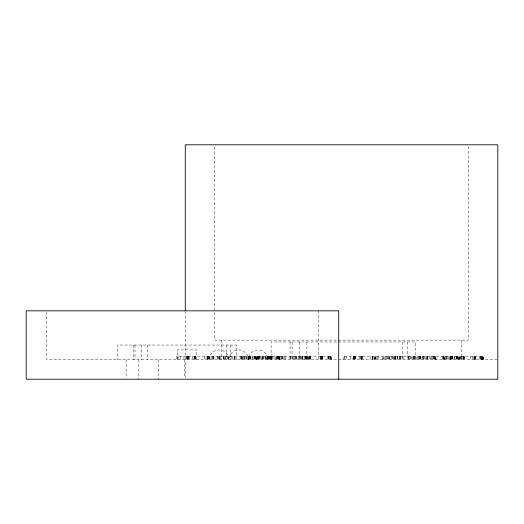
<?xml version="1.0" encoding="UTF-8"?>
<svg xmlns="http://www.w3.org/2000/svg" width="524" height="524" viewBox="0 0 524 524"><rect width="100%" height="100%" fill="white"/><g stroke="black" fill="none" stroke-linecap="round" stroke-linejoin="round"><path stroke-width="0.39" stroke-dasharray="2.62 1.97" d="M279.416 356.49L256.721 356.49L256.721 359.667M279.685 356.49L304.857 356.49L304.857 359.667M497.25 359.667L46.61 359.667L46.61 310.83M483.429 359.667L483.429 356.49L459.214 356.49L459.214 359.667M483.03 356.49L483.03 359.667M482.997 356.49L482.997 359.667M482.48 356.49L482.48 359.667M482.034 356.49L482.034 359.667M481.432 356.49L481.432 359.667M480.809 356.49L480.763 359.667M480.639 356.49L480.626 359.667M479.526 356.49L479.526 359.667M475.818 356.49L475.818 359.667M475.674 356.49L475.674 359.667M475.412 356.49L475.412 359.667M475.255 356.49L475.255 359.667M474.456 356.49L474.456 359.667M474.331 356.49L474.331 359.667M474.187 356.49L474.187 359.667M473.663 356.49L473.663 359.667M472.694 356.49L472.694 359.667M470.545 356.49L470.545 359.667M468.502 146.438L468.502 340.135L214.571 340.135L214.571 146.438M464.624 356.49L464.624 359.667M464.336 356.49L464.336 359.667M463.825 356.49L463.825 359.667M463.773 356.49L463.773 359.667M463.498 356.49L463.498 359.667M463.281 356.49L463.281 359.667M463.124 356.49L463.124 359.667M462.489 356.49L462.489 359.667M461.814 340.135L461.775 359.667M461.389 356.49L461.389 359.667M460.982 356.49L460.982 359.667M460.531 356.49L460.531 359.667M459.954 356.49L459.954 359.667M459.541 356.49L459.541 359.667M458.5 359.667L458.566 356.49L436.315 356.49L436.315 359.667M458.349 356.49L458.349 359.667M457.806 356.49L457.806 359.667M457.301 356.49L457.301 359.667M457.105 356.49L457.105 359.667M456.856 356.49L456.856 359.667M456.62 356.49L456.62 359.667M456.109 356.49L456.109 359.667M454.858 356.49L454.858 359.667M454.164 356.49L454.164 359.667M452.9 356.49L452.9 359.667M452.625 356.49L452.625 359.667M452.415 356.49L452.415 359.667M452.343 356.49L452.343 359.667M451.786 356.49L451.786 359.667M451.498 356.49L451.498 359.667M450.889 356.49L450.889 359.667M450.535 356.49L450.535 359.667M450.181 356.49L450.181 359.667M449.579 356.49L449.579 359.667M448.551 356.49L448.531 359.667M447.221 356.49L447.221 359.667M446.382 356.49L446.422 359.667M446.101 356.49L446.101 359.667M445.387 356.49L445.387 359.667M444.68 356.49L444.68 359.667M443.861 356.49L443.861 359.667M443.776 356.49L443.776 359.667M443.33 356.49L443.33 359.667M443.258 356.49L443.258 359.667M442.963 356.49L442.976 359.667M442.859 356.49L442.859 359.667M435.464 359.667L435.464 356.49L343.102 356.49L343.102 359.667M435.372 356.49L435.372 359.667M435.09 356.49L435.09 359.667M434.953 356.49L434.953 359.667M434.625 356.49L434.625 359.667M434.069 356.49L434.069 359.667M433.977 356.49L433.977 359.667M433.184 356.49L433.184 359.667M432.293 356.49L432.293 359.667M431.311 356.49L431.311 359.667M430.224 356.49L430.224 359.667M429.837 356.49L429.837 359.667M427.591 356.49L427.591 359.667M427.322 356.49L427.322 359.667M426.981 356.49L426.981 359.667M426.503 356.49L426.503 359.667M425.606 356.49L425.606 359.667M424.682 356.49L424.682 359.667M423.805 356.49L423.805 359.667M423.726 356.49L423.726 359.667M422.613 356.49L422.613 359.667M422.01 356.49L422.01 359.667M420.707 356.49L420.707 359.667M420.503 356.49L420.503 359.667M420.104 356.49L420.104 359.667M419.979 356.49L419.979 359.667M419.573 356.49L419.573 359.667M419.076 356.49L419.076 359.667M418.486 356.49L418.486 359.667M417.811 356.49L417.811 359.667M416.711 356.49L416.711 359.667M415.244 359.667L415.244 341.956L271.104 341.956L271.104 359.667M415.047 356.49L415.047 359.667M414.517 356.49L414.517 359.667M414.15 356.49L414.15 359.667M413.685 356.49L413.685 359.667M413.56 356.49L413.56 359.667M412.676 356.49L412.676 359.667M411.478 356.49L411.478 359.667M410.351 356.49L410.351 359.667M409.932 356.49L409.932 359.667M408.923 356.49L408.923 359.667M408.386 356.49L408.386 359.667M408.288 356.49L408.288 359.667M407.593 341.956L407.593 359.667M403.146 356.49L403.146 359.667M402.622 341.956L402.622 359.667M402 356.49L402 359.667M400.834 356.49L400.834 359.667M400.428 356.49L400.428 359.667M399.622 356.49L399.622 359.667M399.563 356.49L399.563 359.667M397.749 356.49L397.749 359.667M397.5 356.49L397.5 359.667M397.316 356.49L397.316 359.667M397.172 356.49L397.205 359.667M395.561 356.49L395.561 359.667M395.391 356.49L395.391 359.667M395.063 356.49L395.063 359.667M394.958 356.49L394.958 359.667M394.336 356.49L394.336 359.667M393.734 356.49L393.734 359.667M393.02 356.49L393.02 359.667M392.201 356.49L392.201 359.667M391.146 356.49L391.146 359.667M389.561 356.49L389.561 359.667M389.24 356.49L389.24 359.667M388.808 356.49L388.808 359.667M388.12 356.49L388.12 359.667M387.433 356.49L387.433 359.667M386.745 356.49L386.745 359.667M385.749 356.49L385.749 359.667M384.865 356.49L384.865 359.667M383.424 356.49L383.424 359.667M378.354 356.49L378.354 359.667M377.162 356.49L377.162 359.667M376.029 356.49L376.029 359.667M375.741 356.49L375.741 359.667M375.335 356.49L375.335 359.667M374.057 356.49L374.057 359.667M372.957 356.49L372.957 359.667M372.669 356.49L372.669 359.667M372.636 356.49L372.571 359.667M372.512 356.49L372.512 359.667M370.73 356.49L370.73 359.667M362.215 356.49L362.215 359.667M362.038 356.49L362.038 359.667M361.907 356.49L361.907 359.667M361.783 356.49L361.783 359.667M361.724 356.49L361.724 359.667M361.514 356.49L361.495 359.667M361.331 356.49L361.331 359.667M361.239 356.49L361.239 359.667M360.971 356.49L360.971 359.667M360.597 356.49L360.597 359.667M359.333 356.49L359.333 359.667M355.731 356.49L355.731 359.667M355.18 356.49L355.18 359.667M354.886 356.49L354.886 359.667M354.65 356.49L354.65 359.667M354.224 356.49L354.224 359.667M354.001 356.49L354.001 359.667M353.897 356.49L353.897 359.667M353.785 356.49L353.785 359.667M353.274 356.49L353.274 359.667M353.117 356.49L353.117 359.667M350.451 356.49L350.451 359.667M346.764 356.49L346.764 359.667M344.975 356.49L344.975 359.667M344.157 356.49L344.157 359.667M331.489 359.667L331.489 356.49L305.4 356.49L305.4 359.667M331.057 356.49L331.057 359.667M330.886 356.49L330.886 359.667M330.703 356.49L330.703 359.667M330.533 356.49L330.605 359.667M329.675 356.49L329.675 359.667M328.993 356.49L328.993 359.667M328.561 356.49L328.561 359.667M328.515 356.49L328.515 359.667M328.365 356.49L328.424 359.667M327.245 356.49L327.245 359.667M322.483 356.49L322.483 359.667M322.339 356.49L322.339 359.667M322.162 356.49L322.162 359.667M321.913 356.49L321.913 359.667M321.585 356.49L321.585 359.667M321.278 356.49L321.278 359.667M321.179 356.49L321.179 359.667M320.983 356.49L320.983 359.667M320.734 356.49L320.734 359.667M320.066 356.49L320.066 359.667M318.317 310.83L318.317 359.667M310.778 356.49L310.778 359.667M310.208 356.49L310.208 359.667M310.051 356.49L310.051 359.667M309.861 356.49L309.861 359.667M309.566 356.49L309.566 359.667M309.514 356.49L309.514 359.667M309.402 356.49L309.402 359.667M308.813 356.49L308.813 359.667M308.158 356.49L308.158 359.667M307.673 356.49L307.673 359.667M307.293 356.49L307.293 359.667M306.894 341.956L306.894 359.667M306.782 356.49L306.782 359.667M306.586 356.49L306.586 359.667M306.18 356.49L306.18 359.667M305.747 356.49L305.747 359.667M305.485 356.49L305.485 359.667M304.313 356.49L304.313 359.667M302.669 356.49L302.669 359.667M302.499 356.49L302.499 359.667M302.178 356.49L302.178 359.667M302.066 356.49L302.066 359.667M301.451 356.49L301.451 359.667M300.841 356.49L300.841 359.667M300.128 356.49L300.128 359.667M299.833 341.956L299.833 359.667M299.309 356.49L299.309 359.667M298.254 356.49L298.254 359.667M296.676 356.49L296.676 359.667M296.348 356.49L296.348 359.667M295.922 356.49L295.922 359.667M295.228 356.49L295.228 359.667M294.54 356.49L294.54 359.667M293.853 356.49L293.853 359.667M292.857 356.49L292.857 359.667M292.078 341.956L292.078 359.667M291.973 356.49L291.973 359.667M290.532 356.49L290.532 359.667M290.093 341.956L290.067 359.667M290.008 356.49L290.008 359.667M285.462 356.49L285.462 359.667M284.27 356.49L284.27 359.667M283.137 356.49L283.137 359.667M282.849 356.49L282.849 359.667M282.443 356.49L282.443 359.667M281.84 356.49L281.866 359.667M281.172 356.49L281.172 359.667M280.071 356.49L280.071 359.667M279.777 359.667L279.777 356.49L279.685 359.667M279.325 356.49L279.416 359.667M279.023 356.49L279.023 359.667M278.886 356.49L278.886 359.667M278.532 356.49L278.532 359.667M278.002 356.49L278.002 359.667M277.838 356.49L277.838 359.667M277.713 356.49L277.713 359.667M277.478 356.49L277.478 359.667M277.327 356.49L277.327 359.667M276.783 356.49L276.783 359.667M276.417 356.49L276.417 359.667M275.617 356.49L275.617 359.667M273.993 356.49L273.993 359.667M272.12 356.49L272.12 359.667M271.969 356.49L271.969 359.667M271.838 356.49L271.838 359.667M271.511 356.49L271.517 359.667M271.445 356.49L271.445 359.667M271.17 356.49L271.144 359.667M270.764 356.49L270.698 359.667M270.246 356.49L270.246 359.667M270.024 356.49L270.024 359.667M269.598 356.49L269.598 359.667M269.264 356.49L269.264 359.667M268.779 356.49L268.812 359.667M268.511 356.49L268.511 359.667M268.504 356.49L268.504 359.667M268.386 356.49L268.386 359.667M268.268 356.49L268.268 359.667M268.177 356.49L268.177 359.667M267.974 356.49L267.974 359.667M267.849 356.49L267.849 359.667M267.653 356.49L267.653 359.667M267.541 356.49L267.561 359.667M267.201 356.49L267.201 359.667M267.188 356.49L267.188 359.667M266.284 356.49L266.284 359.667M266.127 356.49L266.127 359.667M265.426 356.49L265.386 359.667M265.144 356.49L265.144 359.667M263.991 356.49L263.991 359.667M263.199 356.49L263.199 359.667M262.924 356.49L262.924 359.667M262.727 356.49L262.727 359.667M262.57 356.49L262.57 359.667M261.345 356.49L261.345 359.667M260.31 356.49L260.31 359.667M259.57 356.49L259.57 359.667M259.491 356.49L259.491 359.667M258.902 356.49L258.902 359.667M258.692 356.49L258.692 359.667M258.535 356.49L258.535 359.667M258.398 356.49L258.398 359.667M257.887 356.49L257.887 359.667M257.795 356.49L257.795 359.667M257.356 356.49L257.356 359.667M257.035 356.49L256.989 359.667M256.524 359.667L256.583 356.49L176.575 356.49L176.575 359.667M256.367 356.49L256.367 359.667M255.823 356.49L255.823 359.667M255.319 356.49L255.319 359.667M255.129 356.49L255.129 359.667M254.874 356.49L254.874 359.667M254.638 356.49L254.638 359.667M254.127 356.49L254.127 359.667M252.876 356.49L252.876 359.667M252.182 356.49L252.182 359.667M250.917 356.49L250.917 359.667M250.649 356.49L250.649 359.667M250.439 356.49L250.439 359.667M250.361 356.49L250.361 359.667M249.804 356.49L249.804 359.667M249.516 356.49L249.516 359.667M248.913 356.49L248.913 359.667M248.553 356.49L248.553 359.667M248.199 356.49L248.199 359.667M247.597 356.49L247.597 359.667M246.568 356.49L246.568 359.667M246.555 356.49L246.555 359.667M245.245 356.49L245.245 359.667M244.439 356.49L244.4 359.667M244.119 356.49L244.119 359.667M243.405 356.49L243.405 359.667M242.704 356.49L242.704 359.667M242.154 356.49L242.199 359.667M241.885 356.49L241.885 359.667M241.793 356.49L241.793 359.667M241.348 356.49L241.348 359.667M241.282 356.49L241.282 359.667M240.981 356.49L240.994 359.667M240.883 356.49L240.883 359.667M236.769 359.667L236.769 345.034L117.664 345.034L117.664 359.667M234.975 356.49L234.975 359.667M234.804 356.49L234.804 359.667M234.339 356.49L234.339 359.667M232.368 356.49L232.368 359.667M231.85 356.49L231.85 359.667M230.442 345.034L230.442 359.667M228.68 356.49L228.68 359.667M228.064 356.49L228.064 359.667M227.252 356.49L227.252 359.667M226.335 345.034L226.335 359.667M225.982 356.49L225.982 359.667M225.163 356.49L225.163 359.667M224.803 356.49L224.803 359.667M223.951 356.49L223.951 359.667M223.473 356.49L223.473 359.667M223.29 356.49L223.29 359.667M221.259 340.135L221.259 359.667M220.401 356.49L220.401 359.667M219.628 356.49L219.628 359.667M219.517 356.49L219.517 359.667M219.418 356.49L219.418 359.667M219.202 356.49L219.189 359.667M218.803 356.49L218.803 359.667M217.984 356.49L217.984 359.667M217.794 356.49L217.768 359.667M213.969 356.49L213.969 359.667M213.694 356.49L213.694 359.667M213.117 356.49L213.117 359.667M213.052 356.49L213.052 359.667M212.836 356.49L212.836 359.667M211.1 356.49L211.1 359.667M209.862 356.49L209.862 359.667M209.069 356.49L209.069 359.667M208.925 356.49L208.925 359.667M208.356 356.49L208.356 359.667M208.139 356.49L208.139 359.667M207.851 356.49L207.851 359.667M207.615 356.49L207.596 359.667M207.537 356.49L207.543 359.667M207.38 356.49L207.412 359.667L207.347 356.49M205.984 356.49L205.984 359.667M204.203 356.49L204.203 359.667M196.814 359.667L196.814 349.901L177.282 349.901L177.282 359.667M195.688 356.49L195.688 359.667M195.511 356.49L195.511 359.667M195.38 356.49L195.38 359.667M195.197 356.49L195.256 359.667M194.994 356.49L194.967 359.667M194.804 356.49L194.712 359.667M194.443 356.49L194.443 359.667M194.07 356.49L194.07 359.667M192.806 356.49L192.806 359.667M189.203 356.49L189.203 359.667M188.653 356.49L188.653 359.667M188.358 356.49L188.358 359.667M188.123 356.49L188.123 359.667M187.697 356.49L187.697 359.667M187.474 356.49L187.474 359.667M187.369 356.49L187.369 359.667M187.258 356.49L187.258 359.667M186.747 356.49L186.747 359.667M186.59 356.49L186.59 359.667M185.273 311.413L185.273 377.562M184.717 359.667L184.717 377.568M183.924 356.49L183.924 359.667M180.236 356.49L180.236 359.667M178.455 356.49L178.455 359.667M177.629 356.49L177.629 359.667M158.405 359.667L158.405 379.199M147.231 345.034L147.231 359.667M141.401 345.034L141.401 359.667M138.873 359.667L138.873 379.199M134.995 345.034L134.995 359.667M133.351 345.034L133.351 359.667M126.12 359.667L126.12 377.568M209.331 359.667A9.766 9.766 0 0 1 219.097 349.901A9.766 9.766 0 0 1 228.864 359.667A9.766 9.766 0 0 1 238.63 349.901A9.766 9.766 0 0 1 248.396 359.667A9.766 9.766 0 0 1 258.162 349.901A9.766 9.766 0 0 1 267.928 359.667M482.827 359.667L482.827 356.49L482.794 359.667M481.176 359.667L481.176 356.49L481.15 359.667M474.967 359.667L474.967 356.49L474.941 359.667M450.732 359.667L450.732 356.49L450.706 359.667M444.175 359.667L444.175 356.49L444.129 359.667M382.959 359.667L382.959 356.49L382.9 359.667M374.758 359.667L374.758 356.49L374.726 359.667M248.756 359.667L248.756 356.49L248.723 359.667"/><path stroke-width="0.79" d="M497.25 379.199L26.2 379.199L26.2 310.83L338.727 310.83L338.727 379.199M497.8 379.199L497.8 144.801L185.273 144.801L185.273 310.594"/></g></svg>
